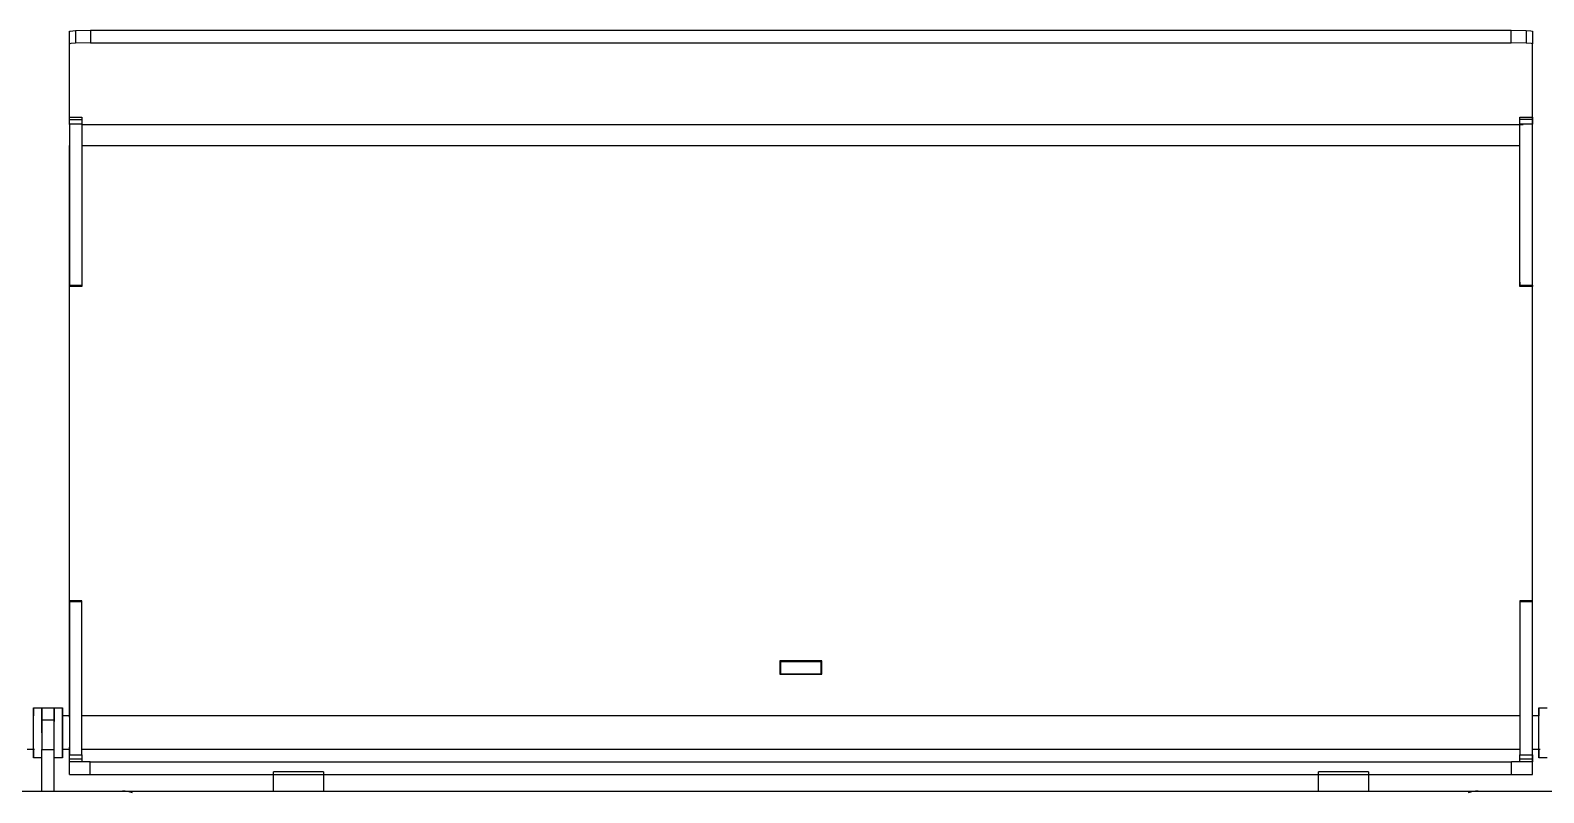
# Model space of a CAD drawing. Header units: millimetres. Extents: x 10366 to 18128, y 24546 to 29685.
# Drawn here: x 12485.1 to 12847.2, y 28453.6 to 28635.9 of the extents above; entities that cross this region are included whole.
import ezdxf

# ---------------------------------------------------------------- set-up
doc = ezdxf.new("R2010")
doc.units = ezdxf.units.MM
doc.header["$LTSCALE"] = 3
doc.layers.add('DomyÅ›lny', color=7, linetype='Continuous')

msp = doc.modelspace()

# ---------------------------------------------------------------- linework, layer by layer
at = {"layer": 'DomyÅ›lny'}
for p, q in [((12494.49, 28632.68), (12494.49, 28635.68)), ((12494.49, 28613.43), (12494.49, 28632.68)), ((12495.96, 28635.86), (12495.96, 28632.87)), ((12499.52, 28635.94), (12499.52, 28632.94)), ((12499.52, 28635.94), (12839.46, 28635.94)), ((12499.52, 28632.94), (12839.46, 28632.94)), ((12839.46, 28632.94), (12839.46, 28635.94)), ((12843.02, 28635.86), (12843.02, 28632.87)), ((12844.49, 28635.68), (12844.49, 28632.68)), ((12844.49, 28613.43), (12844.49, 28632.68)), ((12494.49, 28615.14), (12497.49, 28615.14)), ((12494.49, 28614.56), (12497.49, 28614.56)), ((12841.49, 28615.14), (12844.49, 28615.14)), ((12844.49, 28614.56), (12841.49, 28614.56)), ((12494.49, 28613.45), (12494.49, 28574.94)), ((12497.49, 28613.45), (12494.49, 28613.45)), ((12497.41, 28613.43), (12842.31, 28613.43)), ((12497.49, 28613.45), (12497.49, 28574.94)), ((12841.49, 28574.99), (12841.49, 28613.45)), ((12844.49, 28613.45), (12841.49, 28613.45)), ((12844.49, 28574.99), (12844.49, 28613.45)), ((12494.49, 28471.62), (12494.49, 28608.41)), ((12497.49, 28608.41), (12841.49, 28608.41)), ((12844.49, 28471.62), (12844.49, 28608.41)), ((12494.49, 28574.94), (12497.49, 28574.94)), ((12841.49, 28574.99), (12844.49, 28574.99)), ((12497.49, 28574.63), (12494.49, 28574.63)), ((12844.49, 28574.68), (12841.49, 28574.68)), ((12494.49, 28499.52), (12497.49, 28499.52)), ((12497.49, 28499.45), (12494.49, 28499.45)), ((12494.49, 28499.23), (12494.49, 28462.65)), ((12497.49, 28499.23), (12494.49, 28499.23)), ((12497.49, 28462.65), (12497.49, 28499.23)), ((12841.49, 28499.52), (12844.49, 28499.52)), ((12844.49, 28499.45), (12841.49, 28499.45)), ((12841.49, 28499.23), (12841.49, 28462.65)), ((12844.49, 28499.23), (12841.49, 28499.23)), ((12844.49, 28462.65), (12844.49, 28499.23)), ((12674.52, 28485.14), (12664.46, 28485.14)), ((12664.46, 28485.14), (12664.46, 28481.94)), ((12664.74, 28484.94), (12674.24, 28484.94)), ((12664.74, 28481.94), (12664.74, 28484.94)), ((12674.24, 28484.94), (12674.24, 28481.94)), ((12674.52, 28481.94), (12674.52, 28485.14)), ((12664.46, 28481.94), (12674.52, 28481.94)), ((12674.24, 28481.94), (12664.74, 28481.94)), ((12485.89, 28473.91), (12487.89, 28473.91)), ((12487.89, 28473.91), (12490.89, 28473.91)), ((12490.89, 28473.91), (12492.89, 28473.91)), ((12846.04, 28473.91), (12848.04, 28473.91)), ((12487.89, 28470.99), (12490.89, 28470.99)), ((12494.49, 28471.94), (12492.89, 28471.94)), ((12841.49, 28471.94), (12497.49, 28471.94)), ((12846.04, 28471.94), (12844.49, 28471.94)), ((12486.19, 28463.94), (12484.39, 28463.94)), ((12487.89, 28453.91), (12487.89, 28463.91)), ((12487.89, 28463.91), (12490.89, 28463.91)), ((12490.89, 28453.91), (12490.89, 28463.91)), ((12494.49, 28463.94), (12492.89, 28463.94)), ((12494.49, 28460.94), (12494.49, 28464.47)), ((12494.49, 28462.65), (12497.49, 28462.65)), ((12841.49, 28463.94), (12497.49, 28463.94)), ((12841.49, 28462.65), (12844.49, 28462.65)), ((12844.49, 28460.94), (12844.49, 28464.47)), ((12846.39, 28463.94), (12844.49, 28463.94)), ((12487.89, 28461.91), (12485.89, 28461.91)), ((12492.89, 28461.91), (12490.89, 28461.91)), ((12497.49, 28461.56), (12494.49, 28461.56)), ((12494.49, 28457.94), (12494.49, 28460.94)), ((12499.49, 28457.94), (12499.49, 28460.94)), ((12499.49, 28460.94), (12839.49, 28460.94)), ((12839.49, 28457.94), (12839.49, 28460.94)), ((12844.49, 28461.56), (12841.49, 28461.56)), ((12844.49, 28457.94), (12844.49, 28460.94)), ((12848.04, 28461.91), (12846.04, 28461.91)), ((12499.49, 28457.94), (12839.49, 28457.94)), ((12543.33, 28453.94), (12543.33, 28458.54)), ((12555.33, 28458.54), (12555.33, 28453.94)), ((12793.33, 28453.94), (12793.33, 28458.54)), ((12805.33, 28458.54), (12805.33, 28453.94)), ((12134.49, 28453.94), (13204.49, 28453.94))]:
    msp.add_line(p, q, dxfattribs=at)
for points in [[(12494.49, 28635.68, 0), (12494.49, 28635.68, 0), (12494.49, 28635.68, 0), (12494.49, 28635.68, 0), (12494.49, 28635.68, 0), (12494.49, 28635.69, 0), (12494.5, 28635.69, 0), (12494.5, 28635.69, 0), (12494.5, 28635.69, 0), (12494.51, 28635.7, 0), (12494.52, 28635.71, 0), (12494.56, 28635.72, 0), (12494.66, 28635.75, 0), (12495.96, 28635.86, 0)], [(12495.96, 28632.87, 0), (12494.87, 28632.78, 0), (12494.59, 28632.73, 0), (12494.54, 28632.72, 0), (12494.51, 28632.71, 0), (12494.5, 28632.7, 0), (12494.5, 28632.7, 0), (12494.5, 28632.69, 0), (12494.49, 28632.69, 0), (12494.49, 28632.69, 0), (12494.49, 28632.69, 0), (12494.49, 28632.68, 0), (12494.49, 28632.68, 0), (12494.49, 28632.68, 0)], [(12495.96, 28635.86, 0), (12499.52, 28635.94, 0)], [(12499.52, 28632.94, 0), (12495.96, 28632.87, 0)], [(12839.46, 28635.94, 0), (12843.02, 28635.86, 0)], [(12843.02, 28632.87, 0), (12839.46, 28632.94, 0)], [(12843.02, 28635.86, 0), (12844.14, 28635.77, 0), (12844.41, 28635.72, 0), (12844.44, 28635.71, 0), (12844.47, 28635.7, 0), (12844.48, 28635.69, 0), (12844.48, 28635.69, 0), (12844.49, 28635.69, 0), (12844.49, 28635.69, 0), (12844.49, 28635.68, 0), (12844.49, 28635.68, 0), (12844.49, 28635.68, 0), (12844.49, 28635.68, 0), (12844.49, 28635.68, 0)], [(12844.49, 28632.68, 0), (12844.49, 28632.68, 0), (12844.49, 28632.68, 0), (12844.49, 28632.69, 0), (12844.49, 28632.69, 0), (12844.49, 28632.69, 0), (12844.49, 28632.69, 0), (12844.48, 28632.7, 0), (12844.48, 28632.7, 0), (12844.47, 28632.71, 0), (12844.46, 28632.71, 0), (12844.42, 28632.72, 0), (12844.32, 28632.75, 0), (12843.02, 28632.87, 0)], [(12494.49, 28614.56, 0), (12494.49, 28615, 0), (12494.49, 28615.11, 0), (12494.49, 28615.14, 0), (12494.49, 28615.14, 0), (12494.49, 28615.14, 0), (12494.49, 28615.14, 0), (12494.49, 28615.14, 0), (12494.49, 28615.14, 0), (12494.49, 28615.14, 0), (12494.49, 28615.14, 0), (12494.49, 28615.14, 0), (12494.49, 28615.14, 0), (12494.49, 28615.14, 0), (12494.49, 28615.14, 0), (12494.49, 28615.14, 0), (12494.49, 28615.14, 0), (12494.49, 28615.14, 0), (12494.49, 28615.14, 0), (12494.49, 28615.14, 0)], [(12494.49, 28613.45, 0), (12494.49, 28614.56, 0)], [(12497.49, 28615.14, 0), (12497.49, 28615.14, 0), (12497.49, 28615.14, 0), (12497.49, 28615.14, 0), (12497.49, 28615.14, 0), (12497.49, 28615.14, 0), (12497.49, 28615.14, 0), (12497.49, 28615.14, 0), (12497.49, 28615.14, 0), (12497.49, 28615.14, 0), (12497.49, 28615.14, 0), (12497.49, 28615.14, 0), (12497.49, 28615.14, 0), (12497.49, 28615.14, 0), (12497.49, 28615.14, 0), (12497.49, 28615.14, 0), (12497.49, 28615.14, 0), (12497.49, 28615.14, 0), (12497.49, 28615.14, 0), (12497.49, 28615.14, 0), (12497.49, 28615.14, 0), (12497.49, 28615.14, 0), (12497.49, 28615.14, 0), (12497.49, 28615.14, 0), (12497.49, 28615.12, 0), (12497.49, 28615.07, 0), (12497.49, 28614.56, 0)], [(12497.49, 28614.56, 0), (12497.49, 28613.45, 0)], [(12841.49, 28614.56, 0), (12841.49, 28614.99, 0), (12841.49, 28615.11, 0), (12841.49, 28615.13, 0), (12841.49, 28615.14, 0), (12841.49, 28615.14, 0), (12841.49, 28615.14, 0), (12841.49, 28615.14, 0), (12841.49, 28615.14, 0), (12841.49, 28615.14, 0), (12841.49, 28615.14, 0), (12841.49, 28615.14, 0), (12841.49, 28615.14, 0), (12841.49, 28615.14, 0), (12841.49, 28615.14, 0), (12841.49, 28615.14, 0), (12841.49, 28615.14, 0), (12841.49, 28615.14, 0), (12841.49, 28615.14, 0), (12841.49, 28615.14, 0), (12841.49, 28615.14, 0)], [(12841.49, 28613.45, 0), (12841.49, 28614.56, 0)], [(12844.49, 28615.14, 0), (12844.49, 28615.14, 0), (12844.49, 28615.14, 0), (12844.49, 28615.14, 0), (12844.49, 28615.14, 0), (12844.49, 28615.14, 0), (12844.49, 28615.14, 0), (12844.49, 28615.14, 0), (12844.49, 28615.14, 0), (12844.49, 28615.14, 0), (12844.49, 28615.14, 0), (12844.49, 28615.14, 0), (12844.49, 28615.14, 0), (12844.49, 28615.14, 0), (12844.49, 28615.14, 0), (12844.49, 28615.14, 0), (12844.49, 28615.14, 0), (12844.49, 28615.14, 0), (12844.49, 28615.14, 0), (12844.49, 28615.14, 0), (12844.49, 28615.14, 0), (12844.49, 28615.14, 0), (12844.49, 28615.14, 0), (12844.49, 28615.13, 0), (12844.49, 28615.12, 0), (12844.49, 28615.06, 0), (12844.49, 28614.56, 0)], [(12844.49, 28614.56, 0), (12844.49, 28613.45, 0)], [(12494.49, 28574.7, 0), (12494.49, 28574.64, 0), (12494.49, 28574.63, 0), (12494.49, 28574.63, 0), (12494.49, 28574.63, 0), (12494.49, 28574.63, 0), (12494.49, 28574.63, 0), (12494.49, 28574.63, 0), (12494.49, 28574.63, 0), (12494.49, 28574.63, 0), (12494.49, 28574.63, 0), (12494.49, 28574.63, 0), (12494.49, 28574.63, 0), (12494.49, 28574.63, 0), (12494.49, 28574.63, 0), (12494.49, 28574.63, 0), (12494.49, 28574.63, 0), (12494.49, 28574.63, 0), (12494.49, 28574.63, 0), (12494.49, 28574.63, 0), (12494.49, 28574.63, 0), (12494.49, 28574.64, 0), (12494.49, 28574.68, 0), (12494.49, 28574.94, 0)], [(12497.49, 28574.94, 0), (12497.49, 28574.65, 0), (12497.49, 28574.63, 0), (12497.49, 28574.63, 0), (12497.49, 28574.63, 0), (12497.49, 28574.63, 0), (12497.49, 28574.63, 0), (12497.49, 28574.63, 0), (12497.49, 28574.63, 0), (12497.49, 28574.63, 0), (12497.49, 28574.63, 0), (12497.49, 28574.63, 0), (12497.49, 28574.63, 0), (12497.49, 28574.63, 0), (12497.49, 28574.63, 0), (12497.49, 28574.63, 0), (12497.49, 28574.63, 0), (12497.49, 28574.63, 0), (12497.49, 28574.63, 0), (12497.49, 28574.63, 0), (12497.49, 28574.63, 0), (12497.49, 28574.63, 0), (12497.49, 28574.64, 0), (12497.49, 28574.65, 0), (12497.49, 28574.7, 0)], [(12841.49, 28575.68, 0), (12841.49, 28574.75, 0)], [(12841.49, 28574.75, 0), (12841.49, 28574.68, 0), (12841.49, 28574.68, 0), (12841.49, 28574.68, 0), (12841.49, 28574.68, 0), (12841.49, 28574.68, 0), (12841.49, 28574.68, 0), (12841.49, 28574.68, 0), (12841.49, 28574.68, 0), (12841.49, 28574.68, 0), (12841.49, 28574.68, 0), (12841.49, 28574.68, 0), (12841.49, 28574.68, 0), (12841.49, 28574.68, 0), (12841.49, 28574.68, 0), (12841.49, 28574.68, 0), (12841.49, 28574.68, 0), (12841.49, 28574.68, 0), (12841.49, 28574.68, 0), (12841.49, 28574.68, 0), (12841.49, 28574.68, 0), (12841.49, 28574.72, 0), (12841.49, 28574.99, 0)], [(12844.49, 28574.75, 0), (12844.49, 28575.11, 0), (12844.49, 28575.68, 0)], [(12844.49, 28574.99, 0), (12844.49, 28574.7, 0), (12844.49, 28574.68, 0), (12844.49, 28574.68, 0), (12844.49, 28574.68, 0), (12844.49, 28574.68, 0), (12844.49, 28574.68, 0), (12844.49, 28574.68, 0), (12844.49, 28574.68, 0), (12844.49, 28574.68, 0), (12844.49, 28574.68, 0), (12844.49, 28574.68, 0), (12844.49, 28574.68, 0), (12844.49, 28574.68, 0), (12844.49, 28574.68, 0), (12844.49, 28574.68, 0), (12844.49, 28574.68, 0), (12844.49, 28574.68, 0), (12844.49, 28574.68, 0), (12844.49, 28574.68, 0), (12844.49, 28574.68, 0), (12844.49, 28574.68, 0), (12844.49, 28574.68, 0), (12844.49, 28574.68, 0), (12844.49, 28574.69, 0), (12844.49, 28574.75, 0)], [(12494.49, 28499.45, 0), (12494.49, 28499.08, 0), (12494.49, 28498.52, 0)], [(12497.49, 28498.52, 0), (12497.49, 28499.45, 0)], [(12841.49, 28499.45, 0), (12841.49, 28499.08, 0), (12841.49, 28498.52, 0)], [(12844.49, 28498.52, 0), (12844.49, 28499.45, 0)], [(12485.89, 28467.91, 0), (12485.89, 28473.54, 0), (12485.89, 28473.9, 0), (12485.89, 28473.91, 0), (12485.89, 28473.91, 0), (12485.89, 28473.91, 0), (12485.89, 28473.91, 0), (12485.89, 28473.91, 0), (12485.89, 28473.91, 0), (12485.89, 28473.91, 0), (12485.89, 28473.91, 0), (12485.89, 28473.91, 0), (12485.89, 28473.91, 0), (12485.89, 28473.91, 0), (12485.89, 28473.91, 0), (12485.89, 28473.91, 0), (12485.89, 28473.91, 0), (12485.89, 28473.91, 0), (12485.89, 28473.91, 0), (12485.89, 28473.91, 0), (12485.89, 28473.91, 0), (12485.89, 28473.91, 0), (12485.89, 28473.89, 0), (12485.89, 28473.81, 0), (12485.89, 28473.49, 0), (12485.89, 28471.94, 0)], [(12487.89, 28473.91, 0), (12487.89, 28473.91, 0), (12487.89, 28473.91, 0), (12487.89, 28473.91, 0), (12487.89, 28473.91, 0), (12487.89, 28473.91, 0), (12487.89, 28473.91, 0), (12487.89, 28473.91, 0), (12487.89, 28473.91, 0), (12487.89, 28473.91, 0), (12487.89, 28473.91, 0), (12487.89, 28473.91, 0), (12487.89, 28473.91, 0), (12487.89, 28473.9, 0), (12487.89, 28473.84, 0), (12487.89, 28473.62, 0), (12487.89, 28472.68, 0), (12487.89, 28470.99, 0)], [(12490.89, 28467.91, 0), (12490.89, 28473.91, 0)], [(12490.89, 28470.99, 0), (12490.89, 28473.26, 0), (12490.89, 28473.78, 0), (12490.89, 28473.89, 0), (12490.89, 28473.91, 0), (12490.89, 28473.91, 0), (12490.89, 28473.91, 0), (12490.89, 28473.91, 0), (12490.89, 28473.91, 0), (12490.89, 28473.91, 0), (12490.89, 28473.91, 0), (12490.89, 28473.91, 0), (12490.89, 28473.91, 0), (12490.89, 28473.91, 0), (12490.89, 28473.91, 0), (12490.89, 28473.91, 0), (12490.89, 28473.91, 0), (12490.89, 28473.91, 0), (12490.89, 28473.91, 0), (12490.89, 28473.91, 0), (12490.89, 28473.91, 0), (12490.89, 28473.91, 0), (12490.89, 28473.91, 0), (12490.89, 28473.91, 0), (12490.89, 28473.91, 0), (12490.89, 28473.91, 0), (12490.89, 28473.9, 0), (12490.89, 28473.84, 0), (12490.89, 28473.6, 0), (12490.89, 28472.6, 0), (12490.89, 28470.6, 0)], [(12846.04, 28467.91, 0), (12846.04, 28473.54, 0), (12846.04, 28473.9, 0), (12846.04, 28473.91, 0), (12846.04, 28473.91, 0), (12846.04, 28473.91, 0), (12846.04, 28473.91, 0), (12846.04, 28473.91, 0), (12846.04, 28473.91, 0), (12846.04, 28473.91, 0), (12846.04, 28473.91, 0), (12846.04, 28473.91, 0), (12846.04, 28473.91, 0), (12846.04, 28473.91, 0), (12846.04, 28473.91, 0), (12846.04, 28473.91, 0), (12846.04, 28473.91, 0), (12846.04, 28473.91, 0), (12846.04, 28473.91, 0), (12846.04, 28473.91, 0), (12846.04, 28473.91, 0), (12846.04, 28473.91, 0), (12846.04, 28473.89, 0), (12846.04, 28473.81, 0), (12846.04, 28473.49, 0), (12846.04, 28471.94, 0)], [(12487.89, 28470.99, 0), (12487.89, 28463.91, 0)], [(12490.89, 28463.91, 0), (12490.89, 28470.99, 0)], [(12485.89, 28463.71, 0), (12485.89, 28462.02, 0), (12485.89, 28461.92, 0), (12485.89, 28461.92, 0), (12485.89, 28461.91, 0), (12485.89, 28461.91, 0), (12485.89, 28461.91, 0), (12485.89, 28461.91, 0), (12485.89, 28461.91, 0), (12485.89, 28461.91, 0), (12485.89, 28461.91, 0), (12485.89, 28461.91, 0), (12485.89, 28461.91, 0), (12485.89, 28461.91, 0), (12485.89, 28461.91, 0), (12485.89, 28461.91, 0), (12485.89, 28461.92, 0), (12485.89, 28461.92, 0), (12485.89, 28461.94, 0), (12485.89, 28462.01, 0), (12485.89, 28462.32, 0), (12485.89, 28463.63, 0), (12485.89, 28467.91, 0)], [(12846.04, 28463.71, 0), (12846.04, 28462.02, 0), (12846.04, 28461.92, 0), (12846.04, 28461.92, 0), (12846.04, 28461.91, 0), (12846.04, 28461.91, 0), (12846.04, 28461.91, 0), (12846.04, 28461.91, 0), (12846.04, 28461.91, 0), (12846.04, 28461.91, 0), (12846.04, 28461.91, 0), (12846.04, 28461.91, 0), (12846.04, 28461.91, 0), (12846.04, 28461.91, 0), (12846.04, 28461.91, 0), (12846.04, 28461.91, 0), (12846.04, 28461.92, 0), (12846.04, 28461.92, 0), (12846.04, 28461.94, 0), (12846.04, 28462.01, 0), (12846.04, 28462.32, 0), (12846.04, 28463.63, 0), (12846.04, 28467.91, 0)], [(12494.49, 28461.56, 0), (12494.49, 28462.65, 0)], [(12497.49, 28462.65, 0), (12497.49, 28461.56, 0)], [(12841.49, 28461.56, 0), (12841.49, 28462.65, 0)], [(12844.49, 28462.65, 0), (12844.49, 28461.56, 0)], [(12494.49, 28460.94, 0), (12494.49, 28460.94, 0), (12494.49, 28460.94, 0), (12494.49, 28460.94, 0), (12494.49, 28460.94, 0), (12494.49, 28460.94, 0), (12494.49, 28460.94, 0), (12494.49, 28460.94, 0), (12494.49, 28460.94, 0), (12494.49, 28460.94, 0), (12494.49, 28460.94, 0), (12494.49, 28460.94, 0), (12494.49, 28460.94, 0), (12494.49, 28460.94, 0), (12494.49, 28460.96, 0), (12494.49, 28461.01, 0), (12494.49, 28461.56, 0)], [(12499.49, 28460.94, 0), (12494.49, 28460.94, 0)], [(12497.49, 28461.56, 0), (12497.49, 28460.94, 0)], [(12844.49, 28460.94, 0), (12844.49, 28460.94, 0), (12844.49, 28460.94, 0), (12844.49, 28460.94, 0), (12844.49, 28460.94, 0), (12844.49, 28460.94, 0), (12844.49, 28460.94, 0), (12844.49, 28460.94, 0), (12844.49, 28460.94, 0), (12844.49, 28460.94, 0), (12844.49, 28460.94, 0), (12844.49, 28460.94, 0), (12844.49, 28460.94, 0), (12844.48, 28460.94, 0), (12844.46, 28460.94, 0), (12844.34, 28460.94, 0), (12843.87, 28460.94, 0), (12839.49, 28460.94, 0)], [(12841.49, 28460.94, 0), (12841.49, 28460.94, 0), (12841.49, 28460.94, 0), (12841.49, 28460.94, 0), (12841.49, 28460.94, 0), (12841.49, 28460.94, 0), (12841.49, 28460.94, 0), (12841.49, 28460.94, 0), (12841.49, 28460.94, 0), (12841.49, 28460.94, 0), (12841.49, 28460.94, 0), (12841.49, 28460.94, 0), (12841.49, 28460.94, 0), (12841.49, 28460.94, 0), (12841.49, 28460.96, 0), (12841.49, 28461.01, 0), (12841.49, 28461.56, 0)], [(12844.49, 28461.56, 0), (12844.49, 28460.94, 0)], [(12494.49, 28457.94, 0), (12494.49, 28457.94, 0), (12494.49, 28457.94, 0), (12494.49, 28457.94, 0), (12494.49, 28457.94, 0), (12494.49, 28457.94, 0), (12494.49, 28457.94, 0), (12494.49, 28457.94, 0), (12494.49, 28457.94, 0), (12494.49, 28457.94, 0), (12494.49, 28457.94, 0), (12494.49, 28457.94, 0), (12494.49, 28457.94, 0), (12494.5, 28457.94, 0), (12494.53, 28457.94, 0), (12494.64, 28457.94, 0), (12495.11, 28457.94, 0), (12499.49, 28457.94, 0)], [(12549.33, 28458.54, 0), (12545.09, 28458.54, 0), (12543.75, 28458.54, 0), (12543.43, 28458.54, 0), (12543.35, 28458.54, 0), (12543.34, 28458.54, 0), (12543.33, 28458.54, 0), (12543.33, 28458.54, 0), (12543.33, 28458.54, 0), (12543.33, 28458.54, 0), (12543.33, 28458.54, 0), (12543.33, 28458.54, 0), (12543.33, 28458.54, 0), (12543.33, 28458.54, 0), (12543.33, 28458.54, 0), (12543.33, 28458.54, 0), (12543.33, 28458.54, 0), (12543.33, 28458.54, 0), (12543.33, 28458.54, 0)], [(12555.33, 28458.54, 0), (12555.33, 28458.54, 0), (12555.33, 28458.54, 0), (12555.33, 28458.54, 0), (12555.33, 28458.54, 0), (12555.33, 28458.54, 0), (12555.33, 28458.54, 0), (12555.33, 28458.54, 0), (12555.33, 28458.54, 0), (12555.33, 28458.54, 0), (12555.33, 28458.54, 0), (12555.33, 28458.54, 0), (12555.33, 28458.54, 0), (12555.32, 28458.54, 0), (12555.29, 28458.54, 0), (12555.15, 28458.54, 0), (12554.59, 28458.54, 0), (12549.33, 28458.54, 0)], [(12799.33, 28458.54, 0), (12795.09, 28458.54, 0), (12793.75, 28458.54, 0), (12793.43, 28458.54, 0), (12793.35, 28458.54, 0), (12793.34, 28458.54, 0), (12793.33, 28458.54, 0), (12793.33, 28458.54, 0), (12793.33, 28458.54, 0), (12793.33, 28458.54, 0), (12793.33, 28458.54, 0), (12793.33, 28458.54, 0), (12793.33, 28458.54, 0), (12793.33, 28458.54, 0), (12793.33, 28458.54, 0), (12793.33, 28458.54, 0), (12793.33, 28458.54, 0), (12793.33, 28458.54, 0), (12793.33, 28458.54, 0)], [(12805.33, 28458.54, 0), (12805.33, 28458.54, 0), (12805.33, 28458.54, 0), (12805.33, 28458.54, 0), (12805.33, 28458.54, 0), (12805.33, 28458.54, 0), (12805.33, 28458.54, 0), (12805.33, 28458.54, 0), (12805.33, 28458.54, 0), (12805.33, 28458.54, 0), (12805.33, 28458.54, 0), (12805.33, 28458.54, 0), (12805.33, 28458.54, 0), (12805.32, 28458.54, 0), (12805.29, 28458.54, 0), (12805.15, 28458.54, 0), (12804.59, 28458.54, 0), (12799.33, 28458.54, 0)], [(12839.49, 28457.94, 0), (12844.49, 28457.94, 0)]]:
    msp.add_polyline3d(points, dxfattribs=at)
for points in [[(12487.89, 28467.91, 0), (12487.89, 28473.91, 0)], [(12492.89, 28467.91, 0), (12492.89, 28473.91, 0)], [(12492.89, 28467.91, 0), (12492.89, 28461.91, 0)]]:
    msp.add_polyline3d(points, close=True, dxfattribs=at)
for centre, start, end in [((12507.22, 28445.92), 72.7103, 90), ((12831.51, 28445.92), 90, 107.4647)]:
    msp.add_arc(centre, 8.02, start, end, dxfattribs=at)

doc.saveas('drawing.dxf')
